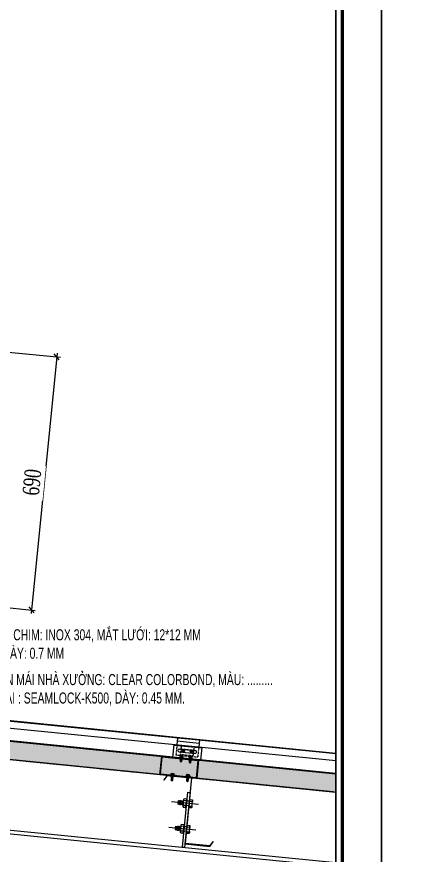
# Model space of a CAD drawing. Header units: inches. Extents: x 315041 to 662841, y -45540 to -35018.
# Drawn here: x 330104.6 to 330209.6, y -36994.3 to -36766.8 of the extents above; entities that cross this region are included whole.
import ezdxf

# ---------------------------------------------------------------- set-up
doc = ezdxf.new("R2010")
doc.units = ezdxf.units.IN
doc.header["$MEASUREMENT"] = 0
doc.linetypes.add('HIDDEN2', pattern=[4.7625, 3.175, -1.5875])
for name, color, linetype in [('2', 2, 'Continuous'), ('2NET-VE', 8, 'Continuous'), ('3', 3, 'Continuous'), ('5', 5, 'Continuous'), ('7', 7, 'Continuous'), ('8', 8, 'Continuous'), ('BAO KHUNG', 31, 'Continuous'), ('DIM', 8, 'Continuous'), ('GIANG', 1, 'Continuous'), ('ROOFING', 4, 'Continuous'), ('STRUCTURE', 1, 'Continuous')]:
    doc.layers.add(name, color=color, linetype=linetype)
doc.styles.add('ST1', font='times.ttf', dxfattribs={"width": 0.7})
doc.styles.add('ST1H', font='vnshxh.shx', dxfattribs={"width": 0.7})
doc.dimstyles.new('10', dxfattribs={"dimtxt": 4.5, "dimasz": 1.5, "dimexe": 1, "dimexo": 0, "dimgap": 1, "dimtad": 1, "dimdec": 0, "dimlfac": 10, "dimzin": 0, "dimdsep": 46, "dimtxsty": 'ST1', "dimblk": 'OBLIQUE', "dimcen": 1, "dimdle": 1, "dimclrd": 8, "dimclre": 8, "dimclrt": 3, "dimadec": 0, "dimazin": 0, "dimtfac": 1, "dimtdec": 0, "dimtix": 1, "dimtofl": 0, "dimtmove": 1, "dimatfit": 3, "dimfxl": 0, "dimtfill": 1, "dimtolj": 1, "dimtzin": 0, "dimlwd": -1, "dimlwe": -1, "dimarcsym": 1})

# ---------------------------------------------------------------- blocks, each defined once
blk = doc.blocks.new('A$C75D82031')
at = {"layer": '2', "color": 157, "linetype": 'Continuous'}
blk.add_lwpolyline([(0, 420), (594, 420), (594, 0), (0, 0)], close=True, dxfattribs=at)
at = {"layer": '7', "color": 147, "linetype": 'Continuous'}
blk.add_lwpolyline([(12.33, 57.61), (581.67, 57.61), (581.67, 409.19), (12.33, 409.19)], close=True, dxfattribs=at)
at = {"layer": 'BAO KHUNG', "color": 167, "linetype": 'Continuous', "const_width": 0.871}
blk.add_lwpolyline([(10.59, 9.07), (583.41, 9.07), (583.41, 410.93), (10.59, 410.93)], close=True, dxfattribs=at)
blk = doc.blocks.new('*U235')
at = {"layer": '2NET-VE', "ltscale": 0.5}
for p, q in [((0, 8.3), (9.5, 8.3)), ((22.9, 7.4), (22.9, 7.4)), ((0, -8.3), (9.5, -8.3)), ((22.9, -7.4), (22.9, -7.4))]:
    blk.add_line(p, q, dxfattribs=at)
at = {"layer": '7', "linetype": 'Continuous'}
for p, q in [((21.9, 6.4), (23.1, 7.7)), ((22.3, -6.4), (23.8, 6.4)), ((23.1, 7.7), (23.8, 6.4)), ((23.8, 6.4), (25.1, 7.7)), ((24.3, -6.4), (25.8, 6.4)), ((25.1, 7.7), (25.8, 6.4)), ((25.8, 6.4), (27, 7.7)), ((26.2, -6.4), (27.7, 6.4)), ((27, 7.7), (27.7, 6.4)), ((27.7, 6.4), (28.9, 7.7)), ((28.1, -6.4), (29.6, 6.4)), ((28.9, 7.7), (29.6, 6.4)), ((29.6, 6.4), (30.9, 7.7)), ((30.1, -6.4), (31.6, 6.4)), ((30.1, -6.4), (31.6, 6.4)), ((30.9, 7.7), (31.6, 6.4)), ((31.6, 6.4), (32.8, 7.7)), ((32, -6.4), (33.5, 6.4)), ((32.8, 7.7), (33.5, 6.4)), ((33.5, 6.4), (34.7, 7.7)), ((33.9, -6.4), (35.4, 6.4)), ((33.9, -6.4), (35.4, 6.4)), ((33.9, -6.4), (35.4, 6.4)), ((34.7, 7.7), (35.4, 6.4)), ((35.4, 6.4), (36.7, 7.7)), ((35.9, -6.4), (37.4, 6.4)), ((36.7, 7.7), (37.4, 6.4)), ((41.9, 6.4), (37.4, 6.4)), ((41.9, 6.4), (41.9, -6.4)), ((22.1, -6.4), (21.7, -6.4)), ((22.3, -6.4), (21.9, -6.4)), ((22.3, -6.4), (23.1, -7.7)), ((23.1, -7.7), (24.3, -6.4)), ((24.3, -6.4), (25, -7.7)), ((25, -7.7), (26.2, -6.4)), ((26.2, -6.4), (26.9, -7.7)), ((26.9, -7.7), (28.1, -6.4)), ((28.1, -6.4), (28.9, -7.7)), ((28.9, -7.7), (30.1, -6.4)), ((30.1, -6.4), (30.8, -7.7)), ((30.8, -7.7), (32, -6.4)), ((32, -6.4), (32.7, -7.7)), ((32.7, -7.7), (33.9, -6.4)), ((33.9, -6.4), (34.7, -7.7)), ((34.7, -7.7), (35.9, -6.4)), ((35.9, -6.4), (41.9, -6.4))]:
    blk.add_line(p, q, dxfattribs=at)
at = {"layer": '8', "linetype": 'Continuous'}
for p, q in [((-10.2, 8.8), (-10.2, 11.9)), ((-10.2, -11.9), (-10.2, 11.9)), ((-0.9, 14.9), (-9.3, 14.9)), ((-1.4, 8.8), (-8.9, 8.8)), ((0, 8.8), (0, 11.9)), ((0, -11.9), (0, 11.9)), ((9.5, -17.6), (9.5, 17.6)), ((9.5, 17.6), (11.4, 17.6)), ((11.4, -17.6), (11.4, 17.6)), ((11.4, 8.8), (11.4, 11.9)), ((11.4, -11.9), (11.4, 11.9)), ((12.3, 14.9), (20.7, 14.9)), ((12.8, 8.8), (20.3, 8.8)), ((21.7, 8.8), (21.7, 11.9)), ((21.7, -11.9), (21.7, 11.9)), ((-10.2, -8.8), (-10.2, -11.9)), ((-9.3, -14.9), (-0.9, -14.9)), ((-1.4, -8.8), (-8.9, -8.8)), ((0, -8.8), (0, -11.9)), ((9.5, -17.6), (11.4, -17.6)), ((11.4, -8.8), (11.4, -11.9)), ((20.7, -14.9), (12.3, -14.9)), ((12.8, -8.8), (20.3, -8.8)), ((21.7, -8.8), (21.7, -11.9))]:
    blk.add_line(p, q, dxfattribs=at)
at = {"layer": '8', "ltscale": 10}
blk.add_line((-32.8, 0), (65.5, 0), dxfattribs=at)
at = {"layer": '8', "linetype": 'Continuous'}
for centre, radius, start, end in [((-4.7, 11.9), 5.58, 146.602, 180), ((-6.1, 11.9), 4.1, 180, 228.5476), ((-6.1, 5.7), 4.1, 131.4524, 180), ((-4.1, 11.9), 4.1, 311.4524, 0), ((-4.1, 5.7), 4.1, 0, 48.5476), ((-5.6, 11.9), 5.58, 0, 33.398), ((17, 11.9), 5.58, 146.602, 180), ((15.5, 11.9), 4.1, 180, 228.5476), ((15.5, 5.7), 4.1, 131.4524, 180), ((17.6, 11.9), 4.1, 311.4524, 0), ((17.6, 5.7), 4.1, 0, 48.5476), ((16.1, 11.9), 5.58, 0, 33.398), ((-6.1, -5.7), 4.1, 180, 228.5476), ((-6.1, -11.9), 4.1, 131.4524, 180), ((-4.7, -11.9), 5.58, 180, 213.398), ((-4.1, -5.7), 4.1, 311.4524, 0), ((-4.1, -11.9), 4.1, 0, 48.5476), ((-5.6, -11.9), 5.58, 326.602, 0), ((15.5, -5.7), 4.1, 180, 228.5476), ((15.5, -11.9), 4.1, 131.4524, 180), ((17, -11.9), 5.58, 180, 213.398), ((17.6, -5.7), 4.1, 311.4524, 0), ((17.6, -11.9), 4.1, 0, 48.5476), ((16.1, -11.9), 5.58, 326.602, 0)]:
    blk.add_arc(centre, radius, start, end, dxfattribs=at)
blk = doc.blocks.new('*U234')
at = {"layer": '2NET-VE', "ltscale": 0.5}
for p, q in [((0, 8.3), (9.5, 8.3)), ((22.9, 7.4), (22.9, 7.4)), ((0, -8.3), (9.5, -8.3)), ((22.9, -7.4), (22.9, -7.4))]:
    blk.add_line(p, q, dxfattribs=at)
at = {"layer": '7', "linetype": 'Continuous'}
for p, q in [((21.9, 6.4), (23.1, 7.7)), ((22.3, -6.4), (23.8, 6.4)), ((23.1, 7.7), (23.8, 6.4)), ((23.8, 6.4), (25.1, 7.7)), ((24.3, -6.4), (25.8, 6.4)), ((25.1, 7.7), (25.8, 6.4)), ((25.8, 6.4), (27, 7.7)), ((26.2, -6.4), (27.7, 6.4)), ((27, 7.7), (27.7, 6.4)), ((27.7, 6.4), (28.9, 7.7)), ((28.1, -6.4), (29.6, 6.4)), ((28.9, 7.7), (29.6, 6.4)), ((29.6, 6.4), (30.9, 7.7)), ((30.1, -6.4), (31.6, 6.4)), ((30.1, -6.4), (31.6, 6.4)), ((30.9, 7.7), (31.6, 6.4)), ((31.6, 6.4), (32.8, 7.7)), ((32, -6.4), (33.5, 6.4)), ((32.8, 7.7), (33.5, 6.4)), ((33.5, 6.4), (34.7, 7.7)), ((33.9, -6.4), (35.4, 6.4)), ((33.9, -6.4), (35.4, 6.4)), ((33.9, -6.4), (35.4, 6.4)), ((34.7, 7.7), (35.4, 6.4)), ((35.4, 6.4), (36.7, 7.7)), ((35.9, -6.4), (37.4, 6.4)), ((36.7, 7.7), (37.4, 6.4)), ((41.9, 6.4), (37.4, 6.4)), ((41.9, 6.4), (41.9, -6.4)), ((22.1, -6.4), (21.7, -6.4)), ((22.3, -6.4), (21.9, -6.4)), ((22.3, -6.4), (23.1, -7.7)), ((23.1, -7.7), (24.3, -6.4)), ((24.3, -6.4), (25, -7.7)), ((25, -7.7), (26.2, -6.4)), ((26.2, -6.4), (26.9, -7.7)), ((26.9, -7.7), (28.1, -6.4)), ((28.1, -6.4), (28.9, -7.7)), ((28.9, -7.7), (30.1, -6.4)), ((30.1, -6.4), (30.8, -7.7)), ((30.8, -7.7), (32, -6.4)), ((32, -6.4), (32.7, -7.7)), ((32.7, -7.7), (33.9, -6.4)), ((33.9, -6.4), (34.7, -7.7)), ((34.7, -7.7), (35.9, -6.4)), ((35.9, -6.4), (41.9, -6.4))]:
    blk.add_line(p, q, dxfattribs=at)
at = {"layer": '8', "linetype": 'Continuous'}
for p, q in [((-10.2, 8.8), (-10.2, 11.9)), ((-10.2, -11.9), (-10.2, 11.9)), ((-0.9, 14.9), (-9.3, 14.9)), ((-1.4, 8.8), (-8.9, 8.8)), ((0, 8.8), (0, 11.9)), ((0, -11.9), (0, 11.9)), ((9.5, -17.6), (9.5, 17.6)), ((9.5, 17.6), (11.4, 17.6)), ((11.4, -17.6), (11.4, 17.6)), ((11.4, 8.8), (11.4, 11.9)), ((11.4, -11.9), (11.4, 11.9)), ((12.3, 14.9), (20.7, 14.9)), ((12.8, 8.8), (20.3, 8.8)), ((21.7, 8.8), (21.7, 11.9)), ((21.7, -11.9), (21.7, 11.9)), ((-10.2, -8.8), (-10.2, -11.9)), ((-9.3, -14.9), (-0.9, -14.9)), ((-1.4, -8.8), (-8.9, -8.8)), ((0, -8.8), (0, -11.9)), ((9.5, -17.6), (11.4, -17.6)), ((11.4, -8.8), (11.4, -11.9)), ((20.7, -14.9), (12.3, -14.9)), ((12.8, -8.8), (20.3, -8.8)), ((21.7, -8.8), (21.7, -11.9))]:
    blk.add_line(p, q, dxfattribs=at)
at = {"layer": '8', "ltscale": 10}
blk.add_line((-32.8, 0), (65.5, 0), dxfattribs=at)
at = {"layer": '8', "linetype": 'Continuous'}
for centre, radius, start, end in [((-4.7, 11.9), 5.58, 146.602, 180), ((-6.1, 11.9), 4.1, 180, 228.5476), ((-6.1, 5.7), 4.1, 131.4524, 180), ((-4.1, 11.9), 4.1, 311.4524, 0), ((-4.1, 5.7), 4.1, 0, 48.5476), ((-5.6, 11.9), 5.58, 0, 33.398), ((17, 11.9), 5.58, 146.602, 180), ((15.5, 11.9), 4.1, 180, 228.5476), ((15.5, 5.7), 4.1, 131.4524, 180), ((17.6, 11.9), 4.1, 311.4524, 0), ((17.6, 5.7), 4.1, 0, 48.5476), ((16.1, 11.9), 5.58, 0, 33.398), ((-6.1, -5.7), 4.1, 180, 228.5476), ((-6.1, -11.9), 4.1, 131.4524, 180), ((-4.7, -11.9), 5.58, 180, 213.398), ((-4.1, -5.7), 4.1, 311.4524, 0), ((-4.1, -11.9), 4.1, 0, 48.5476), ((-5.6, -11.9), 5.58, 326.602, 0), ((15.5, -5.7), 4.1, 180, 228.5476), ((15.5, -11.9), 4.1, 131.4524, 180), ((17, -11.9), 5.58, 180, 213.398), ((17.6, -5.7), 4.1, 311.4524, 0), ((17.6, -11.9), 4.1, 0, 48.5476), ((16.1, -11.9), 5.58, 326.602, 0)]:
    blk.add_arc(centre, radius, start, end, dxfattribs=at)
blk = doc.blocks.new('XM150')
at = {"layer": '2', "ltscale": 0.015}
for p, q in [((68.9, 180), (0.9, 180)), ((0.9, 1.1), (0.9, 180)), ((2, 178.9), (2, 0)), ((2, 178.9), (68.3, 178.9)), ((75.4, 166.5), (68.3, 178.9)), ((68.9, 180), (76.4, 167)), ((76.4, 167), (75.4, 166.5)), ((-73.5, 13), (-72.5, 13.5)), ((-66, 0), (-73.5, 13)), ((-72.5, 13.5), (-65.4, 1.1)), ((2, 0), (-66, 0)), ((-65.4, 1.1), (0.9, 1.1))]:
    blk.add_line(p, q, dxfattribs=at)
at = {"layer": '5'}
blk.add_lwpolyline([(8, -10), (8, 140), (2, 140), (2, -10), (8, -10)], close=True, dxfattribs=at)
at = {"layer": 'GIANG', "xscale": 0.7499999999999999, "yscale": 0.7499999999999999, "zscale": 0.7499999999999999}
for name, p in [('*U235', (0.9, 110)), ('*U234', (0.9, 40))]:
    blk.add_blockref(name, p, dxfattribs=at)
blk = doc.blocks.new('*U236')
at = {"layer": '2', "xscale": 0.3333333333333334, "yscale": 0.3333333333333334, "zscale": 0.3333333333333334, "rotation": 5.710593137616317}
blk.add_blockref('XM150', (3.33, -28.14), dxfattribs=at)
blk = doc.blocks.new('Short_Self_drilling')
at = {"layer": 'STRUCTURE', "color": 1, "linetype": 'Continuous'}
for p, q in [((6.4, 1.7), (-6.4, 1.7)), ((5.1, 3.8), (-5.1, 3.8)), ((-2.6, 2.9), (-5.1, 2.9)), ((-3.4, 3.8), (-3.4, 6.8)), ((3, 7.2), (-3, 7.2)), ((2.6, 2.9), (-2.6, 2.9)), ((-2.1, 2.8), (-2.1, 2.9)), ((6.3, 0), (0, 0)), ((2.2, 2.8), (2.2, 2.9)), ((2.2, -0.5), (2.2, 0)), ((5.1, 2.9), (2.6, 2.9)), ((3.4, 3.8), (3.4, 6.8)), ((3, -1.2), (-2.7, -0.2)), ((3, -2.7), (-2.7, -1.8)), ((3, -4.2), (-2.7, -3.3)), ((3, -5.8), (-2.7, -4.8)), ((3, -7.3), (-2.7, -6.3)), ((-1.9, -8), (-2.7, -7.9)), ((-2.1, -1.4), (-2.1, -0.9)), ((-2.1, -2.9), (-2.1, -2.4)), ((-2.1, -4.4), (-2.1, -3.9)), ((-2.1, -6), (-2.1, -5.4)), ((-2.1, -7.5), (-2.1, -7)), ((-2.1, -12.3), (-2.1, -8.5)), ((3, -8.8), (-1.1, -8.1)), ((2.1, -12.3), (2.1, -9.1)), ((2.2, -2), (2.2, -1.5)), ((2.2, -3.6), (2.2, -3)), ((2.2, -5.1), (2.2, -4.6)), ((2.2, -6.6), (2.2, -6.1)), ((2.2, -8.1), (2.2, -7.6))]:
    blk.add_line(p, q, dxfattribs=at)
blk.add_lwpolyline([(6.4, 1.3), (6.4, 1.7), (2.1, 2.8), (-2.1, 2.8), (-6.4, 1.7), (-6.4, 1.3)], close=True, dxfattribs=at)
for points in [[(-6.4, 1.3, -0.088869), (-6.3, 0), (0, 0)], [(-0.1, 3.8), (-0.3, 6.2, 0.338878), (-3.1, 6.2), (-3.3, 3.8)], [(3.3, 3.8), (3.1, 6.2, 0.338878), (0.3, 6.2), (0.1, 3.8)], [(2.1, -12.3), (0.2, -14.2, -0.333596), (-0.2, -14.2), (-2.1, -12.3)], [(-0.1, -14), (-1, -12.2, -0.148657), (-1.4, -11.2), (-2, -7.7, -0.815006), (-1.2, -7.8, 0.150833), (-0.8, -8.7)], [(2.1, -12.3), (1.7, -11.7, 0.52242), (0.9, -11.7), (-0.2, -14.2)]]:
    blk.add_lwpolyline(points, format="xyb", dxfattribs=at)
for points in [[(3, -1.2), (2.2, -1.5), (-2.1, -0.8), (-2.7, -0.2), (-2.4, 0)], [(3, -2.7), (2.2, -3), (-2.1, -2.4), (-2.7, -1.8), (-2.1, -1.4), (2.2, -2), (3, -2.7)], [(3, -4.2), (2.2, -4.6), (-2.1, -3.9), (-2.7, -3.3), (-2.1, -2.9), (2.2, -3.6), (3, -4.2)], [(3, -5.8), (2.2, -6.1), (-2.1, -5.4), (-2.7, -4.8), (-2.1, -4.4), (2.2, -5.1), (3, -5.8)], [(3, -7.3), (2.2, -7.6), (-2.1, -7), (-2.7, -6.3), (-2.1, -6), (2.2, -6.6), (3, -7.3)], [(-1.8, -8.5), (-2.1, -8.5), (-2.7, -7.9), (-2.1, -7.5), (-1.8, -7.5)], [(-1.3, -7.6), (2.2, -8.1), (3, -8.8)], [(-1.2, 0), (2.2, -0.5), (3, -1.2)], [(3, -8.8), (2.2, -9.1), (-0.8, -8.7)]]:
    blk.add_lwpolyline(points, dxfattribs=at)
for centre, radius, start, end in [((-5, 3.3), 0.455, 109.7949, 250.2674), ((-3, 6.8), 0.429, 90.0311, 180.0311), ((3, 6.8), 0.429, 0.0311, 90.0311), ((5.1, 3.3), 0.435, 279.7276, 80.3347), ((10, 0.2), 3.74, 162.2963, 182.6103)]:
    blk.add_arc(centre, radius, start, end, dxfattribs=at)
blk = doc.blocks.new('gối đỡ 2')
at = {"color": 1, "true_color": 0xfa051e}
for points in [[(328665.48, -35537.05), (328698.81, -35537.05), (328698.81, -35520.38), (328665.48, -35520.38)], [(328665.98, -35536.55), (328698.31, -35536.55), (328698.31, -35520.88), (328665.98, -35520.88)]]:
    blk.add_lwpolyline(points, close=True, dxfattribs=at)
at = {"color": 1, "xscale": 0.3150483438356407, "yscale": 0.3150483454810455, "zscale": 0.3150483446712019, "rotation": 359.9688728259106}
for p in [(328673.53, -35536.55), (328687.52, -35537.05)]:
    blk.add_blockref('Short_Self_drilling', p, dxfattribs=at)
blk = doc.blocks.new('AUDIT_I_200512002610-1')
at = {"color": 1, "xscale": 0.96000000076829, "yscale": 0.9600000007631024, "zscale": 0.96000000076829, "rotation": 359.9688729454758}
for p in [(28.2, 12.6), (57.5, 12.6)]:
    blk.add_blockref('Short_Self_drilling', p, dxfattribs=at)
blk = doc.blocks.new('A$C6DF15AF1')
at = {"color": 8}
for p, q in [((2.1, 56.5), (0, 15.1)), ((2, 55), (91.9, 50.5)), ((2.1, 56.5), (92, 52)), ((13.2, 79), (12.1, 56)), ((12.7, 69), (82.6, 65.5)), ((13.2, 79), (83.1, 75.5)), ((83.1, 75.5), (82, 52.5)), ((20.5, 34.1), (71.4, 31.5)), ((20.9, 43.1), (71.9, 40.5)), ((38.5, 37.7), (28.4, 38.2)), ((33.2, 32.9), (33.7, 43)), ((64.4, 36.4), (54.3, 36.9)), ((59.1, 31.7), (59.6, 41.7)), ((92, 52), (89.9, 10.6)), ((0, 15.1), (89.9, 10.6)), ((0.1, 16.6), (90, 12.1))]:
    blk.add_line(p, q, dxfattribs=at)
at = {"color": 8, "linetype": 'HIDDEN2'}
for p, q in [((12.1, 56), (10.5, 24.1)), ((25.5, 25.3), (27, 55.3)), ((26.4, 42.8), (27, 55.3)), ((27, 55.3), (67, 53.3)), ((27, 55.3), (67, 53.3)), ((66.4, 40.8), (26.4, 42.8)), ((67, 53.3), (65.5, 23.3)), ((67, 53.3), (66.4, 40.8)), ((82, 52.5), (80.4, 20.6)), ((10.5, 24.1), (80.4, 20.6)), ((65.5, 23.3), (25.5, 25.3))]:
    blk.add_line(p, q, dxfattribs=at)
at = {"color": 8}
for centre, major_axis, start_param, end_param in [((20.7, 38.6), (3.18, 3.18), 0.735405, 3.876998), ((33.4, 37.9), (2.83, 2.83), 5.447794310103061, 11.73097961728265), ((59.4, 36.7), (2.83, 2.83), 5.447794310103061, 11.73097961728265), ((71.6, 36), (3.18, 3.18), 3.876998, 7.018591)]:
    blk.add_ellipse(centre, major_axis=major_axis, ratio=1, start_param=start_param, end_param=end_param, dxfattribs=at)
at = {"color": 9, "rotation": 357.1356216438959}
blk.add_blockref('AUDIT_I_200512002610-1', (-0.6, 4), dxfattribs=at)
blk = doc.blocks.new('_Oblique')
at = {"color": 0, "linetype": 'ByBlock', "lineweight": -2}
blk.add_line((-0.5, -0.5), (0.5, 0.5), dxfattribs=at)
blk = doc.blocks.new('*D459')
at = {"color": 8, "linetype": 'Continuous', "transparency": 16777216}
for p, q in [((330101.37, -36857.66), (330116.44, -36859.16)), ((330115.55, -36858.07), (330108.48, -36928.72)), ((330094.5, -36926.31), (330109.58, -36927.82))]:
    blk.add_line(p, q, dxfattribs=at)
at = {"layer": 'Defpoints', "color": 0, "transparency": 16777216}
for p in [(330101.37, -36857.66), (330094.5, -36926.31), (330108.58, -36927.72)]:
    blk.add_point(p, dxfattribs=at)
at = {"color": 8, "transparency": 16777216, "xscale": 1.5, "yscale": 1.5, "zscale": 1.5}
for p, rotation in [((330115.45, -36859.06), 84.28955387511066), ((330108.58, -36927.72), 264.2895538751107)]:
    blk.add_blockref('_Oblique', p, dxfattribs=dict(at, rotation=rotation))
at = {"color": 3, "transparency": 16777216, "insert": (330108.74, -36893.06), "char_height": 4.5, "attachment_point": 5, "rotation": 84.2896, "style": 'ST1', "bg_fill": 3, "box_fill_scale": 1.25, "bg_fill_color": 256, "bg_fill_true_color": 13158600, "bg_fill_transparency": 1019152}
blk.add_mtext('\\A1;690', dxfattribs=at)

msp = doc.modelspace()

# ---------------------------------------------------------------- hatches: boundary and pattern name
at = {"true_color": 0xf25d0d}
h = msp.add_hatch(dxfattribs=at)
h.set_pattern_fill('FLEX,_O', color=20, scale=3)
h.set_pattern_definition([(180, (426884.9257, -25770.61784), (0, 0.75), [0.75, -0.75]), (135, (426884.17566, -25770.61784), (-4e-17, 0.7499999987), [0.1875, -0.685660173, 0.1875, -1.060660173])])
h.paths.add_polyline_path([(330009.1023, -36958.9872), (330009.7916, -36954.0306), (330191.1113, -36972.1786), (330191.1113, -36977.2298)])
at = {"true_color": 0xf2ee0d}
h = msp.add_hatch(dxfattribs=at)
h.set_pattern_fill('ANSI37,_O', color=2, scale=1.2, angle=-5.709972)
h.set_pattern_definition([(129.29002751, (427935.0114, -35853.0379), (0.11609256595, 0.0949869261), []), (39.29002751, (427935.0114, -35853.0379), (0.0949869261, -0.11609256595), [])])
h.paths.add_polyline_path([(330009.1027, -36958.9844), (330009.1027, -36958.8909), (330190.6218, -36977.0358), (330190.6218, -36977.1363)])

# ---------------------------------------------------------------- linework, layer by layer
at = {"color": 8}
msp.add_lwpolyline([(329621.7734, -36700.8371), (330191.1113, -36700.8371), (330191.1113, -37052.4169), (329621.7734, -37052.4169)], close=True, dxfattribs=at)
at = {"color": 20, "true_color": 0xf25d0d}
msp.add_lwpolyline([(330009.1023, -36958.9872), (330009.7916, -36954.0306), (330191.1113, -36972.1786), (330191.1113, -36977.2298), (330009.1023, -36958.9872)], dxfattribs=at)
at = {"color": 2, "true_color": 0xf2ee0d}
msp.add_lwpolyline([(330009.1027, -36958.9844), (330009.1027, -36958.8909), (330190.6218, -36977.0358), (330190.6218, -36977.1363), (330009.1027, -36958.9844)], dxfattribs=at)
at = {"layer": '2'}
for p, q in [((329908.4423, -36968.0065), (330191.1113, -36996.2734)), ((329908.3428, -36969.0015), (330191.1113, -36997.2783))]:
    msp.add_line(p, q, dxfattribs=at)
at = {"layer": 'ROOFING'}
for p, q in [((330191.1113, -36966.7517), (329998.8177, -36947.5223)), ((330191.1113, -36966.6512), (329998.8315, -36947.4232)), ((330191.1113, -36968.6611), (329998.554, -36949.4054)), ((330191.1113, -36972.0781), (330000.8744, -36953.0544)), ((330191.1113, -36972.1786), (330000.9507, -36953.1625))]:
    msp.add_line(p, q, dxfattribs=at)

# ---------------------------------------------------------------- block references
at = {"color": 1}
for p in [(329609.4423, -37110.027), (330203.4423, -37110.027)]:
    msp.add_blockref('A$C75D82031', p, dxfattribs=at)
at = {"color": 8}
for name, p, xscale, yscale, zscale, rotation in [('A$C6DF15AF1', (330146.7741, -36969.0292, 0), 0.08461538505054, 0.08461538453411777, 0.08461538461538463, 357.3368113316833), ('gối đỡ 2', (429321.4639, -35859.4209), -0.2999999999599903, 0.2999999999992724, 0.3, 354.4724329729879)]:
    msp.add_blockref(name, p, dxfattribs=dict(at, xscale=xscale, yscale=yscale, zscale=zscale, rotation=rotation))
at = {"layer": 'DIM', "color": 0, "linetype": 'ByBlock', "lineweight": -2, "extrusion": (0, 0, -1), "xscale": 0.2999999999883585, "yscale": 0.2999999999992724, "zscale": -0.3}
msp.add_blockref('*U236', (-330151.4006, -36982.7549), dxfattribs=at)

# ---------------------------------------------------------------- next in the draw order: texts
at = {"color": 60, "true_color": 0xcbec13, "insert": (330087.0057, -36937.2908), "char_height": 3, "attachment_point": 4, "style": 'ST1H', "bg_fill": 2}
msp.add_mtext('\\A1;L¦íI CH¾N CHIM: INOX 304, M¾T L¦íI: 12*12 MM\\PSîI L¦íI DµY: 0.7 MM', dxfattribs=at)
at = {"layer": '3', "insert": (330097.7697, -36949.4338), "char_height": 3, "attachment_point": 4, "style": 'ST1H', "bg_fill": 2}
msp.add_mtext('\\A1;t«n m¸i nhµ x\xadëng: CLEAR COLORBOND, mµu: .........\\PLo¹i : SEAMLOCK-K500, dµy: 0.45 mm.', dxfattribs=at)

# ---------------------------------------------------------------- next in the draw order: dimensions: what is measured, and where the dimension line sits
at = {"color": 8}
dim = msp.add_aligned_dim(p1=(330101.37, -36857.6557), p2=(330094.5044, -36926.3134), distance=14.1477, dimstyle='10', dxfattribs=at)
dim.commit()
dim.dimension.update_dxf_attribs({"geometry": '*D459', "text_midpoint": (330108.7356, -36893.0644)})

doc.saveas('drawing.dxf')
